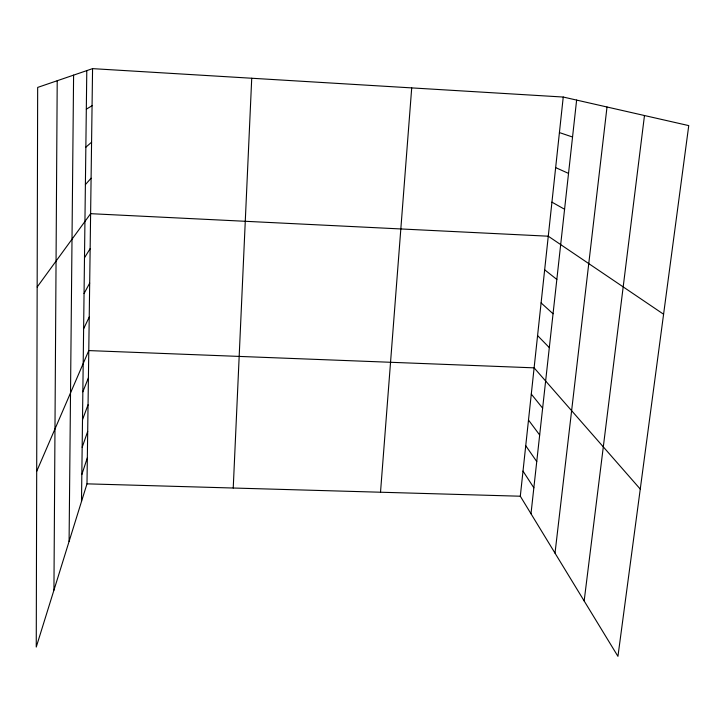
<?xml version="1.0" encoding="UTF-8"?>
<svg xmlns="http://www.w3.org/2000/svg" width="725" height="725" viewBox="0 0 725 725"><rect width="100%" height="100%" fill="white"/><g stroke="black" fill="none" stroke-linecap="round" stroke-linejoin="round"><path stroke-width="1.09" d="M53.94 590.159L57.212 80.729M69.083 541.439L73.597 75.128M81.499 501.519L86.792 70.615M92.564 68.639L37.664 87.417L36.25 647.044L86.991 483.847L92.564 68.639L563.243 97.041L688.75 125.606L617.945 656.361L520.305 496.217L563.243 97.041M233.233 488.025L251.729 78.246M380.516 492.23L411.709 87.897M530.99 513.744L576.62 100.086M555.015 553.157L607.015 107.001M584.16 600.962L644.48 115.529M81.825 474.576L87.344 457.792M82.161 447.307L87.698 431.447M82.505 419.712L88.051 404.804M82.84 391.799L88.414 377.852M36.694 471.341L88.785 350.583L534.107 367.847L640.257 489.085M83.62 328.806L89.229 317.079M84.055 293.553L89.692 283.103M84.49 257.783L90.154 248.639M37.165 287.018L90.616 213.676L548.272 236.205L663.583 314.233M85.387 184.612L91.096 178.205M85.849 147.193L91.577 142.218M86.32 109.194L92.075 105.696M86.991 483.847L520.305 496.217M559.419 132.575L572.542 137.016M555.649 167.602L568.527 173.402M551.933 202.148L564.576 209.262M544.656 269.8L556.836 279.433M541.095 302.923L553.048 313.771M537.578 335.603L549.314 347.619M531.289 394.092L542.635 408.157M528.498 420.047L539.672 435.009M525.734 445.712L536.745 461.553M523.006 471.105L533.845 487.798"/></g></svg>
